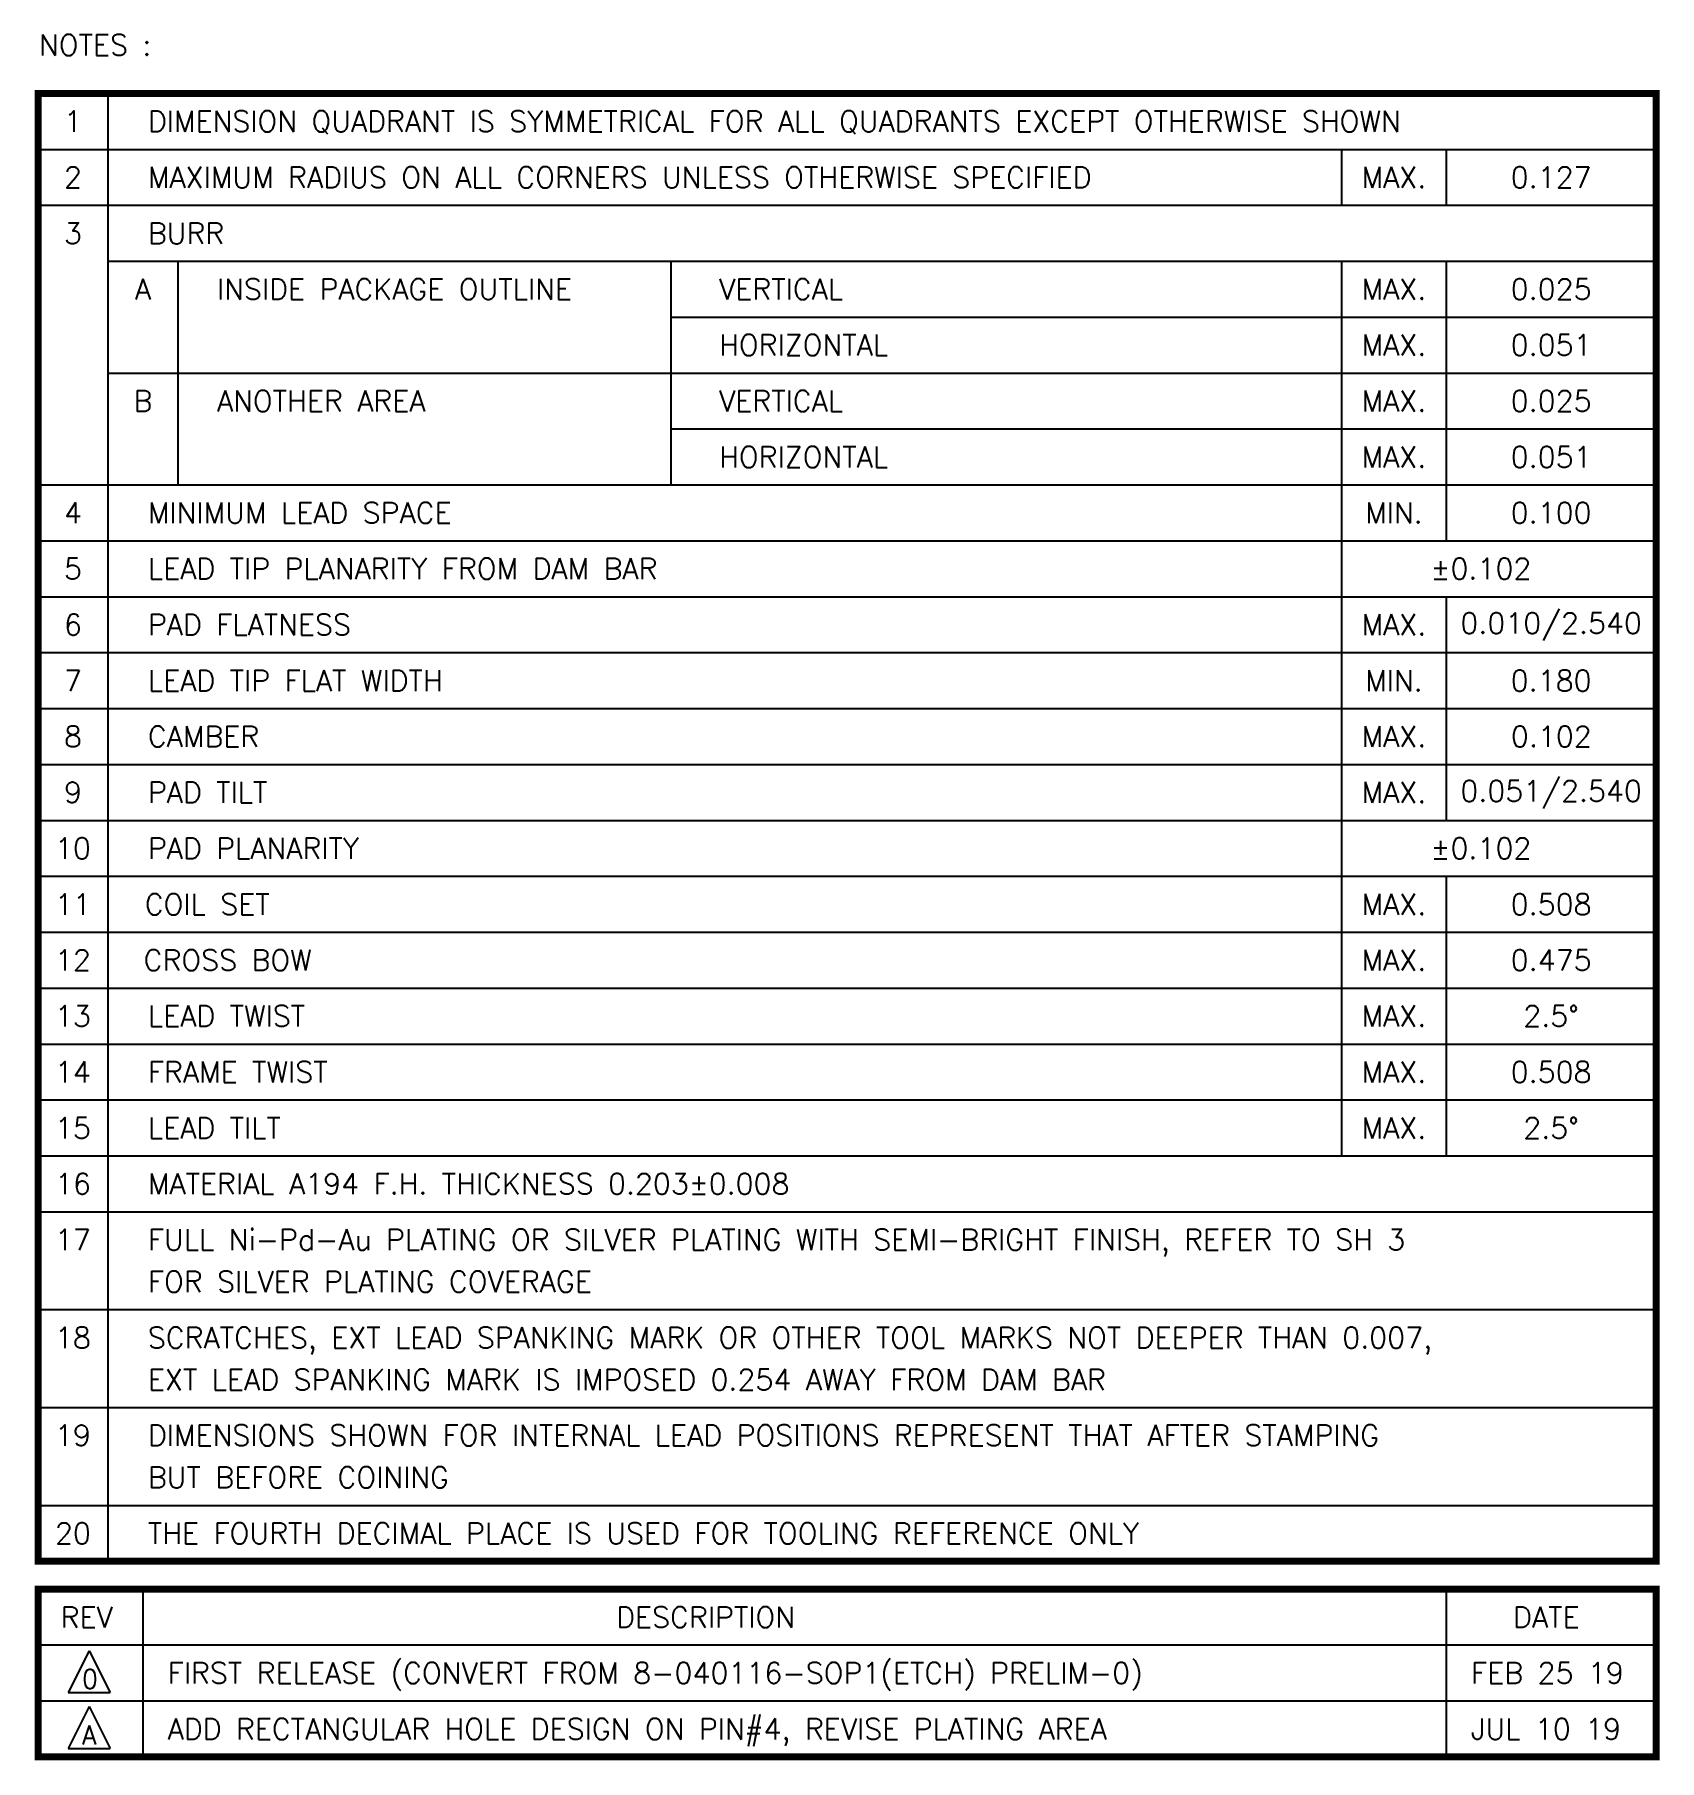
# Model space of a CAD drawing. Extents: x 842 to 1075, y 90 to 337.
import ezdxf
from ezdxf.enums import TextEntityAlignment as Align

# ---------------------------------------------------------------- set-up
doc = ezdxf.new("R2010")
doc.units = 0
doc.header["$LTSCALE"] = 8
doc.header["$MEASUREMENT"] = 0
doc.layers.add('COIN-LINE', color=4, linetype='Continuous')
doc.layers.add('LF-LINE', color=1, linetype='Continuous')
doc.styles.add('SIMPLEX', font='SIMPLEX.shx', dxfattribs={"height": 3})

msp = doc.modelspace()

# ---------------------------------------------------------------- linework, layer by layer
at = {"layer": 'COIN-LINE'}
for p, q in [((850.24, 105.62), (847.24, 99.62)), ((850.24, 105.62), (853.24, 99.62)), ((847.24, 99.62), (853.24, 99.62)), ((850.24, 97.62), (847.24, 91.62)), ((850.24, 97.62), (853.24, 91.62)), ((847.24, 91.62), (853.24, 91.62))]:
    msp.add_line(p, q, dxfattribs=at)
at = {"layer": 'LF-LINE'}
for p, q in [((852.92, 328.42), (852.92, 118.42)), ((842.92, 320.42), (1074.38, 320.42)), ((1029.38, 320.42), (1029.38, 312.42)), ((1044.38, 320.42), (1044.38, 312.42)), ((842.92, 312.42), (1074.38, 312.42)), ((852.92, 304.42), (1074.38, 304.42)), ((862.92, 304.42), (862.92, 272.42)), ((933.44, 304.42), (933.44, 272.42)), ((1029.38, 304.42), (1029.38, 176.42)), ((1044.38, 304.42), (1044.38, 264.42)), ((933.44, 296.42), (1074.38, 296.42)), ((852.92, 288.42), (1074.38, 288.42)), ((933.44, 280.42), (1074.38, 280.42)), ((842.92, 272.42), (1074.38, 272.42)), ((842.92, 264.42), (1074.38, 264.42)), ((842.92, 256.42), (1074.38, 256.42)), ((1044.38, 256.42), (1044.38, 224.42)), ((842.92, 248.42), (1074.38, 248.42)), ((842.92, 240.42), (1074.38, 240.42)), ((842.92, 232.42), (1074.38, 232.42)), ((842.92, 224.42), (1074.38, 224.42)), ((842.92, 216.42), (1074.38, 216.42)), ((1044.38, 216.42), (1044.38, 176.42)), ((842.92, 208.42), (1074.38, 208.42)), ((842.92, 200.42), (1074.38, 200.42)), ((842.92, 192.42), (1074.38, 192.42)), ((842.92, 184.42), (1074.38, 184.42)), ((842.92, 176.42), (1074.38, 176.42)), ((842.92, 168.42), (1074.38, 168.42)), ((842.92, 154.42), (1074.38, 154.42)), ((842.92, 140.42), (1074.38, 140.42)), ((842.92, 126.42), (1074.38, 126.42)), ((842.92, 118.42), (1074.38, 118.42)), ((857.92, 114.42), (857.92, 90.42)), ((1044.38, 114.42), (1044.38, 90.42)), ((1074.38, 106.42), (842.92, 106.42)), ((1074.38, 98.42), (842.92, 98.42))]:
    msp.add_line(p, q, dxfattribs=at)
at = {"layer": 'LF-LINE', "const_width": 1}
for points in [[(1074.38, 118.42), (1074.38, 328.42), (842.92, 328.42), (842.92, 118.42)], [(842.92, 114.42), (1074.38, 114.42), (1074.38, 90.42), (842.92, 90.42)]]:
    msp.add_lwpolyline(points, close=True, dxfattribs=at)

# ---------------------------------------------------------------- texts
at = {"style": 'SIMPLEX'}
for s, p in [('NOTES :', (843.06, 333.85)), ('DIMENSION QUADRANT IS SYMMETRICAL FOR ALL QUADRANTS EXCEPT OTHERWISE SHOWN', (858.63, 322.92)), ('MAXIMUM RADIUS ON ALL CORNERS UNLESS OTHERWISE SPECIFIED', (858.63, 314.92)), ('BURR', (858.63, 306.92)), ('INSIDE PACKAGE OUTLINE', (868.52, 298.92)), ('VERTICAL', (940.35, 298.92)), ('HORIZONTAL', (940.35, 290.92)), ('ANOTHER AREA', (868.52, 282.92)), ('VERTICAL', (940.35, 282.92)), ('HORIZONTAL', (940.35, 274.92)), ('MINIMUM LEAD SPACE ', (858.63, 266.92)), ('LEAD TIP PLANARITY FROM DAM BAR', (858.63, 258.92)), ('PAD FLATNESS', (858.63, 250.92)), ('LEAD TIP FLAT WIDTH', (858.63, 242.92)), ('CAMBER', (858.63, 234.92)), ('PAD TILT', (858.63, 226.92)), ('PAD PLANARITY ', (858.63, 218.92)), ('COIL SET', (858.19, 210.92)), ('CROSS BOW', (858.03, 202.92)), ('LEAD TWIST', (858.63, 194.92)), ('FRAME TWIST', (858.63, 186.92)), ('LEAD TILT', (858.63, 178.92)), ('MATERIAL A194 F.H. THICKNESS 0.203%%P0.008', (858.63, 170.92)), ('FULL Ni-Pd-Au PLATING OR SILVER PLATING WITH SEMI-BRIGHT FINISH, REFER TO SH 3', (858.63, 162.92)), ('FOR SILVER PLATING COVERAGE', (858.63, 156.92)), ('SCRATCHES, EXT LEAD SPANKING MARK OR OTHER TOOL MARKS NOT DEEPER THAN 0.007,', (858.63, 148.92)), ('EXT LEAD SPANKING MARK IS IMPOSED 0.254 AWAY FROM DAM BAR ', (858.63, 142.92)), ('DIMENSIONS SHOWN FOR INTERNAL LEAD POSITIONS REPRESENT THAT AFTER STAMPING', (858.63, 134.92)), ('BUT BEFORE COINING', (858.63, 128.92)), ('THE FOURTH DECIMAL PLACE IS USED FOR TOOLING REFERENCE ONLY', (858.63, 120.92)), ('REV', (846.15, 108.92)), ('DESCRIPTION', (925.62, 108.92)), ('DATE', (1053.93, 108.92)), ('FIRST RELEASE (CONVERT FROM 8-040116-SOP1(ETCH) PRELIM-0)', (861.46, 100.92)), ('FEB 25 19', (1047.92, 100.92)), ('ADD RECTANGULAR HOLE DESIGN ON PIN#4, REVISE PLATING AREA', (861.46, 92.92)), ('JUL 10 19', (1047.92, 92.92))]:
    msp.add_text(s, height=3, dxfattribs=at).set_placement(p)
for s, p in [('1', (847.92, 324.42)), ('2', (847.92, 316.42)), ('MAX.', (1036.88, 316.42)), ('0.127', (1059.38, 316.42)), ('3', (847.92, 308.42)), ('A', (857.92, 300.42)), ('MAX.', (1036.88, 300.42)), ('0.025', (1059.38, 300.42)), ('MAX.', (1036.88, 292.42)), ('0.051', (1059.38, 292.42)), ('B', (857.92, 284.42)), ('MAX.', (1036.88, 284.42)), ('0.025', (1059.38, 284.42)), ('MAX.', (1036.88, 276.42)), ('0.051', (1059.38, 276.42)), ('4', (847.92, 268.42)), ('MIN.', (1036.88, 268.42)), ('0.100', (1059.38, 268.42)), ('5', (847.92, 260.42)), ('%%P0.102', (1049.35, 260.42)), ('0.010/2.540', (1059.38, 252.42)), ('6', (847.92, 252.42)), ('MAX.', (1036.88, 252.42)), ('7', (847.92, 244.42)), ('MIN.', (1036.88, 244.42)), ('0.180', (1059.38, 244.42)), ('8', (847.92, 236.42)), ('MAX.', (1036.88, 236.42)), ('0.102', (1059.41, 236.42)), ('9', (847.92, 228.42)), ('MAX.', (1036.88, 228.42)), ('0.051/2.540', (1059.38, 228.42)), ('10', (847.92, 220.42)), ('%%P0.102', (1049.35, 220.42)), ('11', (847.92, 212.42)), ('MAX.', (1036.88, 212.42)), ('0.508', (1059.38, 212.42)), ('12', (847.92, 204.42)), ('MAX.', (1036.88, 204.42)), ('0.475', (1059.38, 204.42)), ('13', (847.92, 196.42)), ('MAX.', (1036.88, 196.42)), ('2.5%%D', (1059.38, 196.42)), ('14', (847.92, 188.42)), ('MAX.', (1036.88, 188.42)), ('0.508', (1059.38, 188.42)), ('15', (847.92, 180.42)), ('MAX.', (1036.88, 180.42)), ('2.5%%D', (1059.38, 180.42)), ('16', (847.92, 172.42)), ('17', (847.92, 164.42)), ('18', (847.92, 150.42)), ('19', (847.92, 136.42)), ('20', (847.92, 122.42))]:
    msp.add_text(s, height=3, dxfattribs=at).set_placement(p, align=Align.MIDDLE)
at = {"layer": 'COIN-LINE', "style": 'SIMPLEX'}
for s, p in [('0', (849.2, 100.22)), ('A', (849.2, 92.22))]:
    msp.add_text(s, height=2.7, dxfattribs=at).set_placement(p)

doc.saveas('drawing.dxf')
